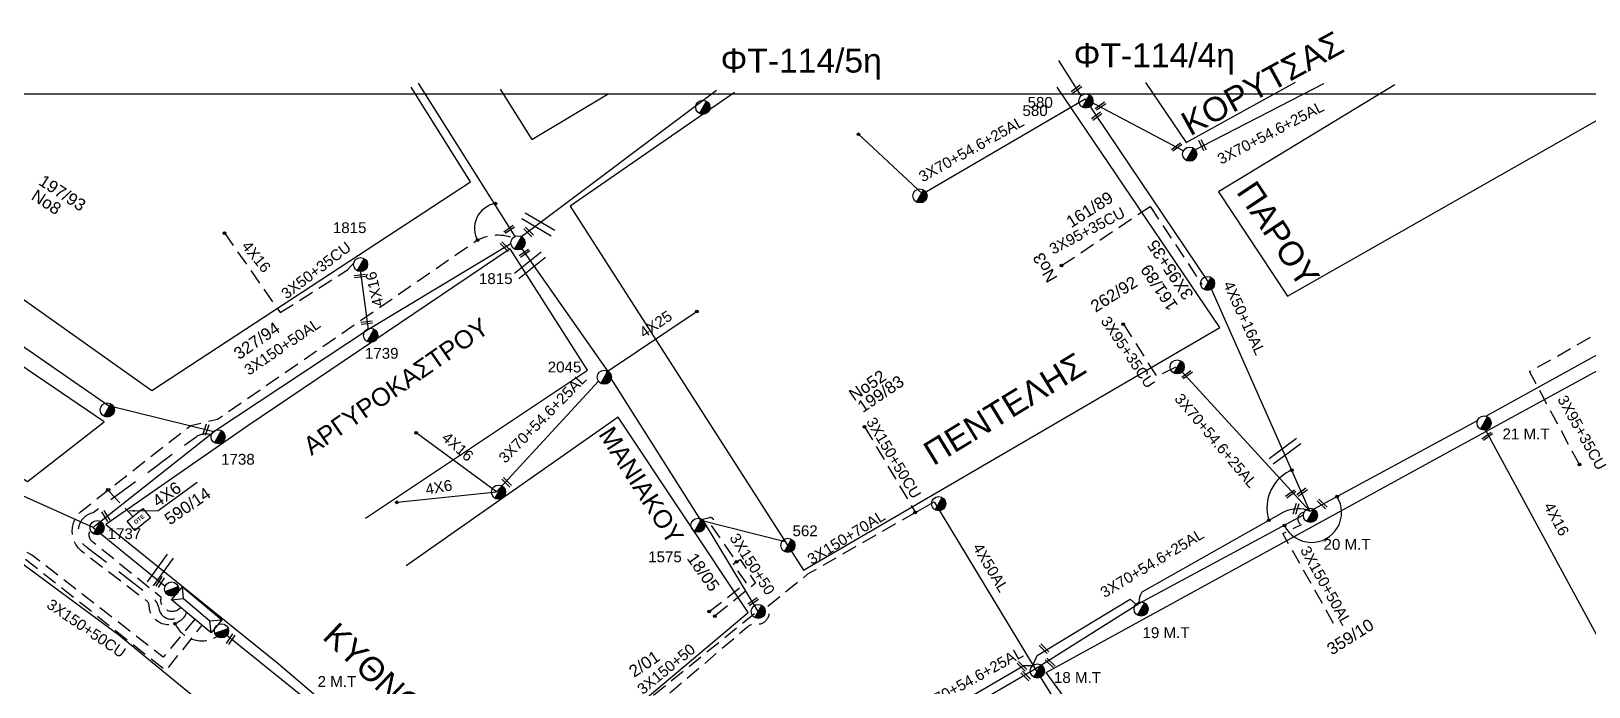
# Model space of a CAD drawing. Header units: millimetres. Extents: x 938 to 3112, y 793 to 1825.
# Drawn here: x 2578.7 to 2837.9, y 1709.2 to 1818.4 of the extents above; entities that cross this region are included whole.
import ezdxf
from ezdxf.enums import TextEntityAlignment as Align

# ---------------------------------------------------------------- set-up
doc = ezdxf.new("R2010")
doc.units = ezdxf.units.MM
doc.linetypes.add('DASHED', pattern=[19.05, 12.7, -6.35])
doc.linetypes.add('DASHEDX2', pattern=[38.1, 25.4, -12.7])
for name, color, linetype in [('Pillar OTE', 7, 'Continuous'), ('Γέφυρες Εναερίου Δικτύου', 7, 'Continuous'), ('Γυμνά εναέρια ΧΤ (3Φ)   3x50+35CU', 7, 'Continuous'), ('Γυμνά εναέρια ΧΤ (3Φ)   4x50AL', 7, 'Continuous'), ('Γυμνά εναέρια ΧΤ και ΦΟΠ (3Φ)   4x50+16AL', 7, 'Continuous'), ('Εναέρια παροχή ΧΤ 4x16', 7, 'SYN_LINE'), ('Εναέρια παροχή ΧΤ 4x25', 7, 'SYN_LINE'), ('Επιγραφές - Σχήματα', 7, 'Continuous'), ('Καλώδια ΧΤ   3x150+50AL', 7, 'DASHED'), ('Καλώδια ΧΤ   3x150+50CU', 7, 'DASHED'), ('Καλώδια ΧΤ   3x150+70AL', 7, 'DASHED'), ('Καλώδια ΧΤ   3x95+35CU', 7, 'DASHED'), ('Μηχανική τομή', 7, 'Continuous'), ('Στύλος ΦΜ', 7, 'Continuous'), ('Στύλος ΦΜ @ 1', 7, 'Continuous'), ('Συνδέσεις', 7, 'Continuous'), ('Συνεστραμμένα ΧΤ   3x70+54.6+25AL', 7, 'SYN_LINE'), ('Τομή', 7, 'Continuous'), ('Υποσταθμός εναέριος 2 στύλων', 7, 'Continuous'), ('Υποσταθμός πόλεως', 7, 'Continuous'), ('Υπόβαθρο ΔΕΗ', 7, 'Continuous'), ('Υπόγεια καλώδια Παροχών ΧΤ   4x6', 7, 'DASHED')]:
    doc.layers.add(name, color=color, linetype=linetype)
doc.styles.get("Standard").update_dxf_attribs({"font": 'arial.ttf'})
doc.linetypes.add('SYN_LINE', pattern='A,0.5,-0.0001,["/\\/\\/\\/",Standard,S=0.1,R=0,X=0,Y=-0.05],-0.25', length=0.7501)
doc.dimstyles.new('ISO-25', dxfattribs={"dimtxt": 2.5, "dimasz": 2.5, "dimexe": 1.25, "dimexo": 0.625, "dimtad": 1, "dimtxsty": 'Standard', "dimcen": 2.5, "dimaunit": 2, "dimazin": 0, "dimtfac": 1, "dimtmove": 0, "dimatfit": 3, "dimfxl": 1, "dimarcsym": 0})

# ---------------------------------------------------------------- blocks, each defined once
blk = doc.blocks.new('ΥΠΟΣΤΑΘΜΟΣ ΕΝΑΕΡΙΟΣ ΕΠΙ 2 ΣΤΥΛΩΝ')
at = {"layer": 'Υποσταθμός εναέριος 2 στύλων', "linetype": 'Continuous'}
for points in [[(-11.97, -2.11, 0.574793), (-8.45, -0.07, 0.268822), (-9.64, 1.98)], [(9.68, -2.15, 0.574793), (13.19, -0.1, 0.268822), (12.01, 1.95)]]:
    blk.add_hatch(color=256, dxfattribs=at).paths.add_polyline_path(points)
for p, q in [((-11.97, -2.11), (-9.64, 1.98)), ((9.68, -2.15), (12.01, 1.95))]:
    blk.add_line(p, q, dxfattribs=at)
for centre in [(-10.81, -0.07), (10.84, -0.1)]:
    blk.add_circle(centre, 2.36, dxfattribs=at)
at = {"layer": 'Υποσταθμός πόλεως', "linetype": 'Continuous', "ltscale": 40}
blk.add_lwpolyline([(-8.57, 2.82), (8.57, 2.82), (8.57, -2.82), (-8.57, -2.82)], close=True, dxfattribs=at)
for points in [[(-5.75, 0), (-8.57, 2.82)], [(-8.57, -2.82), (-5.75, 0)], [(-5.75, 0), (5.75, 0)], [(5.75, 0), (8.57, 2.82)], [(8.57, -2.82), (5.75, 0)]]:
    blk.add_lwpolyline(points, dxfattribs=at)
at = {"layer": 'Υποσταθμός εναέριος 2 στύλων', "ltscale": 40, "flags": 1}
for tag, p in [('ΜΕΤΑΣΧΗΜΑΤΙΣΜΟΣ', (14.09, 2.51)), ('ΙΣΧΥΣ', (14.07, -0.28)), ('ΑΡΙΘΜΟΣ', (14.19, -3))]:
    blk.add_attdef(tag, p, '', height=1.8, dxfattribs=at)
blk = doc.blocks.new('ΥΠΑΡΧΩΝ ΤΣΙΜΕΝΤΕΝΙΟΣ ΣΤΥΛΟΣ')
at = {"layer": 'Στύλος ΦΜ'}
blk.add_hatch(color=256, dxfattribs=at).paths.add_polyline_path([(-1.29, -2.28, 0.574793), (2.62, 0, 0.268822), (1.3, 2.27)])
blk.add_line((-1.29, -2.28), (1.3, 2.27), dxfattribs=at)
blk.add_circle((0, 0), 2.62, dxfattribs=at)
at = {"layer": 'Στύλος ΦΜ', "flags": 4}
for tag, p in [('ΑΡΙΘΜΟΣ', (-4.68, 8.05)), ('ΤΥΠΟΣ', (-4.91, 3.03))]:
    blk.add_attdef(tag, p, '', height=4, dxfattribs=at)
blk = doc.blocks.new('ΤΟΜΗ')
at = {"layer": 'Τομή', "ltscale": 40}
for p, q in [((-5.68, 0), (5.68, 0)), ((5.68, -2.33), (-5.68, -2.33))]:
    blk.add_line(p, q, dxfattribs=at)
blk = doc.blocks.new('ΜΗΧΑΝΙΚΗ ΤΟΜΗ')
at = {"layer": 'Μηχανική τομή', "ltscale": 40}
for p, q in [((-1.89, 0.78), (1.89, 0.78)), ((1.89, 0), (-1.89, 0))]:
    blk.add_line(p, q, dxfattribs=at)
blk = doc.blocks.new('_ΣΥΝΔΕΣΗ')
at = {"layer": 'Συνδέσεις', "linetype": 'SYN_LINE', "ltscale": 40}
blk.add_hatch(color=256, dxfattribs=at).paths.add_polyline_path([(0.5, -0.01, 1), (-0.5, -0.01, 1)])
at = {"layer": 'Συνδέσεις'}
blk.add_circle((0, -0.01), 0.5, dxfattribs=at)
blk = doc.blocks.new('PILLAR ΟΤΕ')
at = {"layer": 'Pillar OTE', "ltscale": 40}
blk.add_lwpolyline([(-3.31, 2.02), (3.39, 2.02), (3.39, -1.99), (-3.31, -1.99)], close=True, dxfattribs=at)
at = {"layer": 'Pillar OTE', "insert": (-1.81, 0.71), "char_height": 1.3575, "width": 109.961, "attachment_point": 1}
blk.add_mtext('{\\fArial|b1|i0|c161|p34;OTE}', dxfattribs=at)
blk = doc.blocks.new('TSONTA XT1')
at = {"ltscale": 40}
h = blk.add_hatch(color=256, dxfattribs=at)
h.dxf.hatch_style = 1
h.paths.add_polyline_path([(595.96, 2487.66), (597.07, 2488.77), (595.96, 2489.87), (594.85, 2488.77)])
blk.add_lwpolyline([(594.85, 2488.77), (595.96, 2489.87), (597.07, 2488.77), (595.96, 2487.66)], close=True, dxfattribs=at)

msp = doc.modelspace()

# ---------------------------------------------------------------- linework, layer by layer
at = {"layer": 'Γέφυρες Εναερίου Δικτύου', "color": 2, "linetype": 'DASHED', "ltscale": 0.2}
msp.add_line((2631.38, 1778.65), (2632.51, 1779.94), dxfattribs=at)
at = {"layer": 'Γέφυρες Εναερίου Δικτύου', "color": 1, "flags": 128}
msp.add_lwpolyline([(2659.24, 1784.23), (2643.19, 1809.73)], dxfattribs=at)
at = {"layer": 'Γέφυρες Εναερίου Δικτύου', "color": 85, "flags": 128}
msp.add_lwpolyline([(2692.72, 1808.54), (2660.29, 1784.17)], dxfattribs=at)
at = {"layer": 'Γέφυρες Εναερίου Δικτύου', "color": 2, "flags": 128}
msp.add_lwpolyline([(2658.54, 1783.01), (2634.86, 1768.71), (2609.44, 1751.94), (2589.06, 1735.79), (2601.03, 1726.02)], dxfattribs=at)
at = {"layer": 'Γέφυρες Εναερίου Δικτύου', "color": 173, "linetype": 'DASHEDX2', "ltscale": 0.2, "flags": 128}
msp.add_lwpolyline([(2608.73, 1751.15, 0.272991), (2606.17, 1750.83), (2589.05, 1738.21, 0.686943), (2588.06, 1732.46), (2598.78, 1724.22, -0.199486), (2600.02, 1722.06, 0.749719), (2604.1, 1722.07, 1.118299)], format="xyb", dxfattribs=at)
at = {"layer": 'Γέφυρες Εναερίου Δικτύου', "color": 5, "linetype": 'DASHED', "ltscale": 0.2, "flags": 128}
msp.add_lwpolyline([(2689.93, 1737.05), (2691.62, 1737.46, -0.545822), (2692.19, 1736.93), (2691.62, 1736.46), (2696.07, 1730.08)], format="xyb", dxfattribs=at)
at = {"layer": 'Γέφυρες Εναερίου Δικτύου', "color": 5, "linetype": 'SYN_LINE', "ltscale": 15, "flags": 128}
msp.add_lwpolyline([(2689.93, 1737.05), (2704.16, 1733.44)], dxfattribs=at)
at = {"layer": 'Γέφυρες Εναερίου Δικτύου', "color": 2, "linetype": 'DASHED', "ltscale": 0.2, "flags": 128}
msp.add_lwpolyline([(2603.62, 1722.47, -0.805917), (2600.38, 1724.12), (2588.92, 1733.41, -0.511336), (2589.06, 1735.79, -2.138527)], format="xyb", dxfattribs=at)
at = {"layer": 'Γυμνά εναέρια ΧΤ (3Φ)   3x50+35CU', "color": 2, "linetype": 'DASHED', "ltscale": 0.2}
msp.add_line((2620.17, 1771.54), (2631.38, 1778.65), dxfattribs=at)
at = {"layer": 'Γυμνά εναέρια ΧΤ (3Φ)   4x50AL', "color": 133, "flags": 128}
msp.add_lwpolyline([(2725.83, 1738.29), (2728.95, 1740.04), (2745.75, 1712.23)], dxfattribs=at)
at = {"layer": 'Γυμνά εναέρια ΧΤ και ΦΟΠ (3Φ)   4x50+16AL', "color": 173, "flags": 128}
for points in [[(2753.39, 1807.63), (2749.69, 1813.51)], [(2609.11, 1751.68), (2591.6, 1756.01), (2546.89, 1786.99), (2517.82, 1808.94)], [(2791.46, 1738.49), (2774.54, 1776.72), (2754.1, 1807.11)]]:
    msp.add_lwpolyline(points, dxfattribs=at)
at = {"layer": 'Γυμνά εναέρια ΧΤ και ΦΟΠ (3Φ)   4x50+16AL', "color": 2, "flags": 128}
msp.add_lwpolyline([(2589.06, 1735.79), (2576.94, 1741.24), (2539.96, 1752.41)], dxfattribs=at)
at = {"layer": 'Γυμνά εναέρια ΧΤ και ΦΟΠ (3Φ)   4x50+16AL', "color": 1, "linetype": 'Continuous', "ltscale": 0.2, "flags": 128}
msp.add_lwpolyline([(2611.31, 1717.84), (2625.84, 1706.09)], dxfattribs=at)
at = {"layer": 'Γυμνά εναέρια ΧΤ και ΦΟΠ (3Φ)   4x50+16AL', "color": 133, "flags": 128}
msp.add_lwpolyline([(2745.75, 1712.23), (2757.17, 1693.9), (2772.03, 1672.45), (2772.38, 1671.06), (2800.18, 1632.47), (2816.27, 1618.17)], dxfattribs=at)
at = {"layer": 'Εναέρια παροχή ΧΤ 4x16', "color": 2, "linetype": 'DASHED', "ltscale": 0.2}
msp.add_line((2610.9, 1784.8), (2620.17, 1771.54), dxfattribs=at)
at = {"layer": 'Εναέρια παροχή ΧΤ 4x16', "color": 2, "ltscale": 20, "flags": 128}
msp.add_lwpolyline([(2634.86, 1768.71), (2633.44, 1779.04)], dxfattribs=at)
at = {"layer": 'Εναέρια παροχή ΧΤ 4x16', "color": 62, "ltscale": 20, "flags": 128}
msp.add_lwpolyline([(2820.25, 1752.83), (2839.51, 1717.21)], dxfattribs=at)
at = {"layer": 'Εναέρια παροχή ΧΤ 4x16', "color": 5, "linetype": 'SYN_LINE', "ltscale": 20, "flags": 128}
msp.add_lwpolyline([(2656.16, 1741.74), (2642.79, 1751.53)], dxfattribs=at)
at = {"layer": 'Εναέρια παροχή ΧΤ 4x25', "color": 5, "linetype": 'SYN_LINE', "ltscale": 20, "flags": 128}
msp.add_lwpolyline([(2689.51, 1771.73), (2674.41, 1761.55)], dxfattribs=at)
at = {"layer": 'Επιγραφές - Σχήματα', "color": 5, "linetype": 'Continuous', "ltscale": 0.2}
for p, q in [((2674.73, 1761.77), (2660.39, 1782.19)), ((2690.14, 1736.99), (2674.57, 1761.66)), ((2699.69, 1721.8), (2690.6, 1736.88))]:
    msp.add_line(p, q, dxfattribs=at)
at = {"layer": 'Επιγραφές - Σχήματα'}
msp.add_lwpolyline([(974.02, 1807.96), (2963.81, 1807.96), (2963.81, 804.4), (974.02, 804.4)], close=True, dxfattribs=at)
at = {"layer": 'Επιγραφές - Σχήματα', "linetype": 'Continuous', "ltscale": 0.2}
for centre, radius, start, end in [((2656.63, 1785.6), 4.14, 99.1441, 210.9469), ((2791.09, 1739.08), 6.78, 110.9735, 198.0266), ((2791.73, 1738.29), 5, 206.0595, 32.0808)]:
    msp.add_arc(centre, radius, start, end, dxfattribs=at)
at = {"layer": 'Καλώδια ΧΤ   3x150+50AL', "color": 1, "linetype": 'DASHED', "ltscale": 0.2, "flags": 128}
msp.add_lwpolyline([(2604.59, 1721.66, -0.81746), (2598.37, 1722.68, 0.299632), (2597.55, 1723.82), (2587.31, 1731.67, -0.47798), (2587.14, 1738.55), (2605.27, 1752.77), (2609.72, 1753.81), (2652.61, 1783.39, -0.241263), (2658.88, 1783.99, -0.241263)], format="xyb", dxfattribs=at)
at = {"layer": 'Καλώδια ΧΤ   3x150+50AL', "color": 133, "linetype": 'DASHED', "ltscale": 0.2, "flags": 128}
msp.add_lwpolyline([(2725.83, 1738.29), (2707.9, 1727.99), (2701.25, 1722.58, -0.606436), (2699.25, 1719.64, 0.246813), (2697.72, 1719.06), (2681.58, 1705.29, 0.685103), (2677.4, 1702.14), (2657.37, 1684.46, -0.011004), (2658.07, 1682.2), (2679.94, 1663.76, -0.763847), (2685.23, 1657.71, -0.326057)], format="xyb", dxfattribs=at)
at = {"layer": 'Καλώδια ΧΤ   3x150+50AL', "color": 62, "linetype": 'DASHED', "ltscale": 0.2, "flags": 128}
msp.add_lwpolyline([(2795.4, 1719.8), (2786.98, 1734.76), (2790.04, 1736.26)], dxfattribs=at)
at = {"layer": 'Καλώδια ΧΤ   3x150+50AL', "color": 5, "linetype": 'DASHED', "ltscale": 0.2, "flags": 128}
for points in [[(2691.55, 1721.8), (2697.67, 1726.6), (2695.54, 1729.69), (2696.07, 1730.08)], [(2696.07, 1730.08), (2696.7, 1730.45), (2699.24, 1726.5), (2692.48, 1721.05)]]:
    msp.add_lwpolyline(points, dxfattribs=at)
at = {"layer": 'Καλώδια ΧΤ   3x150+50AL', "color": 62, "linetype": 'DASHED', "ltscale": 0.2}
msp.add_arc((2790.5, 1737.2), 1.05, 91.9813, 243.9337, dxfattribs=at)
at = {"layer": 'Καλώδια ΧΤ   3x150+50AL', "color": 1, "linetype": 'DASHED', "ltscale": 0.2}
msp.add_arc((2607.11, 1721.77), 4.85, 204.2202, 301.8805, dxfattribs=at)
at = {"layer": 'Καλώδια ΧΤ   3x150+50CU', "color": 133, "linetype": 'DASHED', "ltscale": 0.2, "flags": 128}
msp.add_lwpolyline([(2717.39, 1752.56), (2725.83, 1738.29)], dxfattribs=at)
at = {"layer": 'Καλώδια ΧΤ   3x150+50CU', "color": 6, "linetype": 'DASHED', "ltscale": 0.2, "flags": 128}
msp.add_lwpolyline([(2605.97, 1720.51), (2600.72, 1714.18), (2578.81, 1731.25), (2547.37, 1747.23), (2541.75, 1750.12)], dxfattribs=at)
at = {"layer": 'Καλώδια ΧΤ   3x150+50CU', "color": 85, "linetype": 'DASHED', "ltscale": 0.2, "flags": 128}
msp.add_lwpolyline([(2519.08, 1719.18), (2526.38, 1714.61), (2547.78, 1745.7), (2577.69, 1730.61), (2601.17, 1711.95), (2607.17, 1719.51)], dxfattribs=at)
at = {"layer": 'Καλώδια ΧΤ   3x150+70AL', "color": 5, "ltscale": 0.2}
msp.add_lwpolyline([(2699.04, 1721.39), (2681.04, 1706.82), (2680.56, 1707, 0.658999), (2676.56, 1702.9), (2655.54, 1685.3), (2656.47, 1682.53), (2656.01, 1681.63)], format="xyb", dxfattribs=at)
at = {"layer": 'Καλώδια ΧΤ   3x95+35CU', "color": 173, "linetype": 'DASHED', "ltscale": 0.2, "flags": 128}
for points in [[(2750.16, 1779.39), (2764.86, 1789.21)], [(2764.86, 1789.21), (2773.5, 1776.23)], [(2836.3, 1746.25), (2828, 1761.72), (2868.05, 1784.28), (2871.16, 1783.76)], [(2760.43, 1769.63), (2765.98, 1760.91), (2769.36, 1762.6)]]:
    msp.add_lwpolyline(points, dxfattribs=at)
at = {"layer": 'Συνεστραμμένα ΧΤ   3x70+54.6+25AL', "color": 173, "linetype": 'SYN_LINE', "ltscale": 20}
for p, q in [((2745.39, 1712.83), (2746.09, 1714.49)), ((2743.88, 1712.78), (2745.39, 1712.83))]:
    msp.add_line(p, q, dxfattribs=at)
at = {"layer": 'Συνεστραμμένα ΧΤ   3x70+54.6+25AL', "color": 173, "linetype": 'SYN_LINE', "ltscale": 20, "flags": 128}
for points in [[(2771.7, 1798.32), (2793.79, 1809.67)], [(2716.37, 1801.24), (2727.01, 1791.3), (2754.1, 1807.11)], [(2754.1, 1807.11), (2770.44, 1798.5)], [(2746.09, 1714.49), (2761.57, 1723.86), (2762.52, 1723.01)]]:
    msp.add_lwpolyline(points, dxfattribs=at)
at = {"layer": 'Συνεστραμμένα ΧΤ   3x70+54.6+25AL', "color": 62, "linetype": 'SYN_LINE', "ltscale": 20, "flags": 128}
for points in [[(2820.71, 1754.32), (2844.13, 1767.21)], [(2791.46, 1738.49), (2819.33, 1753.56)], [(2717.99, 1696.06), (2745.75, 1712.23), (2762.98, 1723.1), (2790.38, 1737.91)]]:
    msp.add_lwpolyline(points, dxfattribs=at)
at = {"layer": 'Συνεστραμμένα ΧΤ   3x70+54.6+25AL', "color": 173, "linetype": 'SYN_LINE', "ltscale": 20, "flags": 128}
for points in [[(2763.04, 1723.34, -0.139788), (2763.58, 1725.04), (2787.11, 1738.36, -0.244474), (2791.46, 1738.49), (2769.36, 1762.6)], [(2716.73, 1695.33, -0.234185), (2718.71, 1698.09), (2743.88, 1712.78)]]:
    msp.add_lwpolyline(points, format="xyb", dxfattribs=at)
at = {"layer": 'Συνεστραμμένα ΧΤ   3x70+54.6+25AL', "color": 5, "linetype": 'SYN_LINE', "ltscale": 20, "flags": 128}
msp.add_lwpolyline([(2656.16, 1741.74), (2673.1, 1760.13)], dxfattribs=at)
at = {"layer": 'Υπόβαθρο ΔΕΗ', "flags": 128}
for points in [[(2805.61, 1809.44), (2776.26, 1791.66), (2787.76, 1774.28), (2853.51, 1811.7)], [(2805.61, 1809.44), (2776.26, 1791.66), (2787.76, 1774.28), (2853.51, 1811.7)], [(2530.34, 1807.2), (2598.79, 1758.6), (2651.84, 1793.33), (2641.96, 1809.08)], [(2530.34, 1807.2), (2598.79, 1758.6), (2651.84, 1793.33), (2641.96, 1809.08)], [(2695.71, 1808.21), (2668.4, 1789.27), (2707.22, 1728.67), (2776.46, 1769.06), (2749.43, 1809.1)], [(2695.71, 1808.21), (2668.4, 1789.27), (2707.22, 1728.67), (2776.46, 1769.06), (2749.43, 1809.1)], [(2764.1, 1809.83), (2770.89, 1799.86), (2789.05, 1809.88)], [(2764.1, 1809.83), (2770.89, 1799.86), (2789.05, 1809.88)], [(2479.82, 1806.93), (2478.65, 1805.77), (2578.14, 1743.44), (2590.85, 1753.38), (2556.7, 1776.57), (2514.65, 1807.7)], [(2479.82, 1806.93), (2478.65, 1805.77), (2578.14, 1743.44), (2590.85, 1753.38), (2556.7, 1776.57), (2514.65, 1807.7)], [(2656.78, 1808.72), (2662.01, 1800.37), (2674.72, 1807.99)], [(2656.78, 1808.72), (2662.01, 1800.37), (2674.72, 1807.99)], [(2827.78, 1648.73), (2801.79, 1633.34), (2775.86, 1671.77), (2767.64, 1684.06), (2747.56, 1711.63), (2813.64, 1747.86), (2891.46, 1790.41), (2896.59, 1789.86), (2921.39, 1761.24), (2956.2, 1723.57), (2878.65, 1678.85), (2837.03, 1654.21)], [(2827.78, 1648.73), (2801.79, 1633.34), (2775.86, 1671.77), (2767.64, 1684.06), (2747.56, 1711.63), (2813.64, 1747.86), (2891.46, 1790.41), (2896.59, 1789.86), (2921.39, 1761.24), (2956.2, 1723.57), (2878.65, 1678.85), (2837.03, 1654.21)], [(2634.35, 1737.35), (2671.29, 1761.99), (2658.41, 1782.17), (2614.79, 1752.72), (2591.16, 1736.28), (2619.76, 1713.2), (2653.67, 1684.29), (2698.02, 1721.64)], [(2634.35, 1737.35), (2671.29, 1761.99), (2658.41, 1782.17), (2614.79, 1752.72), (2591.16, 1736.28), (2619.76, 1713.2), (2653.67, 1684.29), (2698.02, 1721.64)], [(2698.02, 1721.64), (2676.4, 1754.14), (2641.13, 1729.39)], [(2698.02, 1721.64), (2676.4, 1754.14), (2641.13, 1729.39)], [(2599.84, 1738.59), (2606.37, 1743.34)]]:
    msp.add_lwpolyline(points, dxfattribs=at)
msp.add_lwpolyline([(2548.06, 1744.69), (2577.42, 1729.68), (2593.3, 1717.93), (2658.82, 1664.1), (2658.4, 1651.2), (2633.24, 1615.14), (2584.92, 1656.06), (2565.75, 1671.39), (2521.89, 1705.7)], close=True, dxfattribs=at)
msp.add_lwpolyline([(2548.06, 1744.69), (2577.42, 1729.68), (2593.3, 1717.93), (2658.82, 1664.1), (2658.4, 1651.2), (2633.24, 1615.14), (2584.92, 1656.06), (2565.75, 1671.39), (2521.89, 1705.7)], close=True, dxfattribs=at)
at = {"layer": 'Υπόγεια καλώδια Παροχών ΧΤ   4x6', "color": 1, "linetype": 'DASHED', "ltscale": 0.2}
msp.add_lwpolyline([(2591.75, 1741.74), (2595.67, 1737.59)], dxfattribs=at)
at = {"layer": 'Υπόγεια καλώδια Παροχών ΧΤ   4x6', "color": 5, "linetype": 'SYN_LINE', "ltscale": 20, "flags": 128}
msp.add_lwpolyline([(2639.6, 1739.98), (2656.16, 1741.74)], dxfattribs=at)

# ---------------------------------------------------------------- block references
at = {"layer": 'Pillar OTE', "xscale": 0.5, "yscale": 0.5, "zscale": 0.5, "rotation": 38.89473604283516}
msp.add_blockref('PILLAR ΟΤΕ', (2596.64, 1737.09), dxfattribs=at)
at = {"layer": 'Μηχανική τομή'}
for p, xscale, yscale, zscale, rotation in [((2752.5, 1808.91), 0.4999999999999716, 0.4999999999999716, 0.4999999999999716, 215.8238171396846), ((2756.52, 1806.09), 0.4999999999999716, 0.4999999999999716, 0.4999999999999716, 215.8238171396846), ((2755.87, 1804.39), 0.4999999999999716, 0.4999999999999716, 0.4999999999999716, 215.8238171396846), ((2769.18, 1799.27), 0.4999999999999716, 0.4999999999999716, 0.4999999999999716, 215.8238171396846), ((2773.76, 1799.5), 0.500000000000174, 0.500000000000174, 0.500000000000174, 116.3572613404181), ((2658.15, 1785.55), 0.4999999999998662, 0.4999999999998662, 0.4999999999998662, 214.4682675948108), ((2661.64, 1785.09), 0.4999999999999655, 0.4999999999999655, 0.4999999999999655, 135.1631216689965), ((2657.71, 1782.68), 0.4999999999999655, 0.4999999999999655, 0.4999999999999655, 135.1631216689965), ((2660.71, 1781.6), 0.4999999999998662, 0.4999999999998662, 0.4999999999998662, 214.4682675948108), ((2633.43, 1777.84), 0.4999999999998139, 0.4999999999998139, 0.4999999999998139, 187.9146169190041), ((2634.5, 1770.06), 0.4999999999998139, 0.4999999999998139, 0.4999999999998139, 187.9146169190041), ((2770.91, 1761.37), 0.4999999999999716, 0.4999999999999716, 0.4999999999999716, 215.8238171396846), ((2607.6, 1752.11), 0.4999999999998335, 0.4999999999998335, 0.4999999999998335, 251.3385943158996), ((2820.85, 1751.11), 0.4999999999999716, 0.4999999999999716, 0.4999999999999716, 215.8238171396846), ((2657.98, 1743.43), 0.4999999999999655, 0.4999999999999655, 0.4999999999999655, 135.1631216689965), ((2788.14, 1741.52), 0.4999999999999716, 0.4999999999999716, 0.4999999999999716, 215.8238171396846), ((2790.04, 1741.83), 0.4999999999999716, 0.4999999999999716, 0.4999999999999716, 215.8238171396846), ((2788.95, 1738.95), 0.499999999999948, 0.499999999999948, 0.499999999999948, 252.6810263521429), ((2793.64, 1739.85), 0.4999999999999655, 0.4999999999999655, 0.4999999999999655, 135.1631216689965), ((2591, 1737.58), 0.4999999999999058, 0.4999999999999058, 0.4999999999999058, 302.3177044245292), ((2600.03, 1726.82), 0.499999999999966, 0.499999999999966, 0.499999999999966, 237.0727717367332), ((2698.72, 1723.59), 0.4999999999998662, 0.4999999999998662, 0.4999999999998662, 214.4682675948108), ((2611.76, 1717.28), 0.499999999999966, 0.499999999999966, 0.499999999999966, 237.0727717367332), ((2747.35, 1715.76), 0.4999999999999655, 0.4999999999999655, 0.4999999999999655, 135.1631216689965), ((2743.68, 1712.78), 0.4999999999999655, 0.4999999999999655, 0.4999999999999655, 135.1631216689965), ((2748.39, 1713.38), 0.4999999999999655, 0.4999999999999655, 0.4999999999999655, 135.1631216689965), ((2744.33, 1711.17), 0.4999999999999655, 0.4999999999999655, 0.4999999999999655, 135.1631216689965)]:
    msp.add_blockref('ΜΗΧΑΝΙΚΗ ΤΟΜΗ', p, dxfattribs=dict(at, xscale=xscale, yscale=yscale, zscale=zscale, rotation=rotation))
at = {"layer": 'Στύλος ΦΜ @ 1', "ltscale": 40, "xscale": 0.4499999999998181, "yscale": 0.4499999999998181, "zscale": 0.4499999999998181}
for p in [(2690.47, 1805.72), (2690.47, 1805.72), (2771.47, 1797.92), (2771.47, 1797.92), (2726.59, 1790.98), (2726.59, 1790.98), (2774.43, 1776.4), (2774.43, 1776.4), (2769.38, 1762.51), (2769.38, 1762.51), (2674.07, 1760.79), (2591.39, 1755.34), (2591.39, 1755.34), (2656.49, 1741.66), (2656.49, 1741.66), (2729.7, 1739.74), (2729.7, 1739.74), (2699.68, 1721.8), (2699.68, 1721.8)]:
    msp.add_blockref('ΥΠΑΡΧΩΝ ΤΣΙΜΕΝΤΕΝΙΟΣ ΣΤΥΛΟΣ', p, dxfattribs=at)
at = {"layer": 'Στύλος ΦΜ @ 1', "ltscale": 40}
ref = msp.add_blockref('ΥΠΑΡΧΩΝ ΤΣΙΜΕΝΤΕΝΙΟΣ ΣΤΥΛΟΣ', (2754.19, 1806.77), dxfattribs=dict(at, xscale=0.4499999999998181, yscale=0.4499999999998181, zscale=0.4499999999998181))
ref.add_attrib('ΤΥΠΟΣ', '580', (2743.64, 1804.27), dxfattribs={"layer": 'Στύλος ΦΜ', "height": 1.8, "flags": 4})
ref = msp.add_blockref('ΥΠΑΡΧΩΝ ΤΣΙΜΕΝΤΕΝΙΟΣ ΣΤΥΛΟΣ', (2754.19, 1806.77), dxfattribs=dict(at, xscale=0.4499999999998181, yscale=0.4499999999998181, zscale=0.4499999999998181))
ref.add_attrib('ΤΥΠΟΣ', '580', (2744.5, 1805.64), dxfattribs={"layer": 'Στύλος ΦΜ', "height": 1.8, "flags": 4})
ref = msp.add_blockref('ΥΠΑΡΧΩΝ ΤΣΙΜΕΝΤΕΝΙΟΣ ΣΤΥΛΟΣ', (2633.53, 1779.55), dxfattribs=dict(at, xscale=0.4499999999998181, yscale=0.4499999999998181, zscale=0.4499999999998181))
ref.add_attrib('ΤΥΠΟΣ', '1815', (2628.92, 1784.78), dxfattribs={"layer": 'Στύλος ΦΜ', "height": 1.8, "flags": 4})
ref = msp.add_blockref('ΥΠΑΡΧΩΝ ΤΣΙΜΕΝΤΕΝΙΟΣ ΣΤΥΛΟΣ', (2633.53, 1779.55), dxfattribs=dict(at, xscale=0.4499999999998181, yscale=0.4499999999998181, zscale=0.4499999999998181))
ref.add_attrib('ΤΥΠΟΣ', '1815', (2628.92, 1784.78), dxfattribs={"layer": 'Στύλος ΦΜ', "height": 1.8, "flags": 4})
ref = msp.add_blockref('ΥΠΑΡΧΩΝ ΤΣΙΜΕΝΤΕΝΙΟΣ ΣΤΥΛΟΣ', (2659.71, 1783.16), dxfattribs=dict(at, xscale=0.4499999999998181, yscale=0.4499999999998181, zscale=0.4499999999998181))
ref.add_attrib('ΤΥΠΟΣ', '1815', (2653.23, 1776.3), dxfattribs={"layer": 'Στύλος ΦΜ', "height": 1.8, "flags": 4})
ref = msp.add_blockref('ΥΠΑΡΧΩΝ ΤΣΙΜΕΝΤΕΝΙΟΣ ΣΤΥΛΟΣ', (2659.71, 1783.16), dxfattribs=dict(at, xscale=0.4499999999998181, yscale=0.4499999999998181, zscale=0.4499999999998181))
ref.add_attrib('ΤΥΠΟΣ', '1815', (2653.23, 1776.3), dxfattribs={"layer": 'Στύλος ΦΜ', "height": 1.8, "flags": 4})
ref = msp.add_blockref('ΥΠΑΡΧΩΝ ΤΣΙΜΕΝΤΕΝΙΟΣ ΣΤΥΛΟΣ', (2635.21, 1767.76), dxfattribs=dict(at, xscale=0.4499999999998181, yscale=0.4499999999998181, zscale=0.4499999999998181))
ref.add_attrib('ΤΥΠΟΣ', '1739', (2634.25, 1763.87), dxfattribs={"layer": 'Στύλος ΦΜ', "height": 1.8, "flags": 4})
ref = msp.add_blockref('ΥΠΑΡΧΩΝ ΤΣΙΜΕΝΤΕΝΙΟΣ ΣΤΥΛΟΣ', (2674.07, 1760.79), dxfattribs=dict(at, xscale=0.4499999999998181, yscale=0.4499999999998181, zscale=0.4499999999998181))
ref.add_attrib('ΑΡΙΘΜΟΣ', '2045', (2664.67, 1761.59), dxfattribs={"layer": 'Στύλος ΦΜ', "height": 1.8, "flags": 4})
ref = msp.add_blockref('ΥΠΑΡΧΩΝ ΤΣΙΜΕΝΤΕΝΙΟΣ ΣΤΥΛΟΣ', (2820.44, 1753.17), dxfattribs=dict(at, xscale=0.4499999999998181, yscale=0.4499999999998181, zscale=0.4499999999998181))
ref.add_attrib('ΤΥΠΟΣ', '21 M.T', (2823.5, 1750.45), dxfattribs={"layer": 'Στύλος ΦΜ', "height": 1.8, "flags": 4})
ref = msp.add_blockref('ΥΠΑΡΧΩΝ ΤΣΙΜΕΝΤΕΝΙΟΣ ΣΤΥΛΟΣ', (2820.44, 1753.17), dxfattribs=dict(at, xscale=0.4499999999998181, yscale=0.4499999999998181, zscale=0.4499999999998181))
ref.add_attrib('ΤΥΠΟΣ', '21 M.T', (2823.5, 1750.45), dxfattribs={"layer": 'Στύλος ΦΜ', "height": 1.8, "flags": 4})
ref = msp.add_blockref('ΥΠΑΡΧΩΝ ΤΣΙΜΕΝΤΕΝΙΟΣ ΣΤΥΛΟΣ', (2609.83, 1750.88), dxfattribs=dict(at, xscale=0.4499999999998181, yscale=0.4499999999998181, zscale=0.4499999999998181))
ref.add_attrib('ΤΥΠΟΣ', '1738', (2610.33, 1746.23), dxfattribs={"layer": 'Στύλος ΦΜ', "height": 1.8, "flags": 4})
ref = msp.add_blockref('ΥΠΑΡΧΩΝ ΤΣΙΜΕΝΤΕΝΙΟΣ ΣΤΥΛΟΣ', (2791.55, 1737.8), dxfattribs=dict(at, xscale=0.4499999999998181, yscale=0.4499999999998181, zscale=0.4499999999998181))
ref.add_attrib('ΤΥΠΟΣ', '20 M.T', (2793.72, 1732.07), dxfattribs={"layer": 'Στύλος ΦΜ', "height": 1.8, "flags": 4})
ref = msp.add_blockref('ΥΠΑΡΧΩΝ ΤΣΙΜΕΝΤΕΝΙΟΣ ΣΤΥΛΟΣ', (2791.55, 1737.8), dxfattribs=dict(at, xscale=0.4499999999998181, yscale=0.4499999999998181, zscale=0.4499999999998181))
ref.add_attrib('ΤΥΠΟΣ', '20 M.T', (2793.72, 1732.07), dxfattribs={"layer": 'Στύλος ΦΜ', "height": 1.8, "flags": 4})
ref = msp.add_blockref('ΥΠΑΡΧΩΝ ΤΣΙΜΕΝΤΕΝΙΟΣ ΣΤΥΛΟΣ', (2589.7, 1735.76), dxfattribs=dict(at, xscale=0.4499999999998181, yscale=0.4499999999998181, zscale=0.4499999999998181))
ref.add_attrib('ΤΥΠΟΣ', '1737', (2591.45, 1733.84), dxfattribs={"layer": 'Στύλος ΦΜ', "height": 1.8, "flags": 4})
ref = msp.add_blockref('ΥΠΑΡΧΩΝ ΤΣΙΜΕΝΤΕΝΙΟΣ ΣΤΥΛΟΣ', (2689.67, 1736.16), dxfattribs=dict(at, xscale=0.4499999999998181, yscale=0.4499999999998181, zscale=0.4499999999998181))
ref.add_attrib('ΤΥΠΟΣ', '1575', (2681.38, 1729.99), dxfattribs={"layer": 'Στύλος ΦΜ', "height": 1.8, "flags": 4})
ref = msp.add_blockref('ΥΠΑΡΧΩΝ ΤΣΙΜΕΝΤΕΝΙΟΣ ΣΤΥΛΟΣ', (2689.67, 1736.16), dxfattribs=dict(at, xscale=0.4499999999998181, yscale=0.4499999999998181, zscale=0.4499999999998181))
ref.add_attrib('ΤΥΠΟΣ', '1575', (2681.38, 1729.99), dxfattribs={"layer": 'Στύλος ΦΜ', "height": 1.8, "flags": 4})
ref = msp.add_blockref('ΥΠΑΡΧΩΝ ΤΣΙΜΕΝΤΕΝΙΟΣ ΣΤΥΛΟΣ', (2704.62, 1732.8), dxfattribs=dict(at, xscale=0.4499999999998181, yscale=0.4499999999998181, zscale=0.4499999999998181))
ref.add_attrib('ΤΥΠΟΣ', '562', (2705.39, 1734.33), dxfattribs={"layer": 'Στύλος ΦΜ', "height": 1.8, "flags": 4})
ref = msp.add_blockref('ΥΠΑΡΧΩΝ ΤΣΙΜΕΝΤΕΝΙΟΣ ΣΤΥΛΟΣ', (2704.62, 1732.8), dxfattribs=dict(at, xscale=0.4499999999998181, yscale=0.4499999999998181, zscale=0.4499999999998181))
ref.add_attrib('ΤΥΠΟΣ', '562', (2705.39, 1734.33), dxfattribs={"layer": 'Στύλος ΦΜ', "height": 1.8, "flags": 4})
ref = msp.add_blockref('ΥΠΑΡΧΩΝ ΤΣΙΜΕΝΤΕΝΙΟΣ ΣΤΥΛΟΣ', (2763.38, 1722.21), dxfattribs=dict(at, xscale=0.4499999999998181, yscale=0.4499999999998181, zscale=0.4499999999998181))
ref.add_attrib('ΤΥΠΟΣ', '19 M.T', (2763.61, 1717.37), dxfattribs={"layer": 'Στύλος ΦΜ', "height": 1.8, "flags": 4})
ref = msp.add_blockref('ΥΠΑΡΧΩΝ ΤΣΙΜΕΝΤΕΝΙΟΣ ΣΤΥΛΟΣ', (2763.38, 1722.21), dxfattribs=dict(at, xscale=0.4499999999998181, yscale=0.4499999999998181, zscale=0.4499999999998181))
ref.add_attrib('ΤΥΠΟΣ', '19 M.T', (2763.61, 1717.37), dxfattribs={"layer": 'Στύλος ΦΜ', "height": 1.8, "flags": 4})
ref = msp.add_blockref('ΥΠΑΡΧΩΝ ΤΣΙΜΕΝΤΕΝΙΟΣ ΣΤΥΛΟΣ', (2746.12, 1711.9), dxfattribs=dict(at, xscale=0.4499999999998181, yscale=0.4499999999998181, zscale=0.4499999999998181))
ref.add_attrib('ΤΥΠΟΣ', '18 M.T', (2748.88, 1709.91), dxfattribs={"layer": 'Στύλος ΦΜ', "height": 1.8, "flags": 4})
ref = msp.add_blockref('ΥΠΑΡΧΩΝ ΤΣΙΜΕΝΤΕΝΙΟΣ ΣΤΥΛΟΣ', (2746.12, 1711.9), dxfattribs=dict(at, xscale=0.4499999999998181, yscale=0.4499999999998181, zscale=0.4499999999998181))
ref.add_attrib('ΤΥΠΟΣ', '18 M.T', (2748.88, 1709.91), dxfattribs={"layer": 'Στύλος ΦΜ', "height": 1.8, "flags": 4})
ref = msp.add_blockref('ΥΠΑΡΧΩΝ ΤΣΙΜΕΝΤΕΝΙΟΣ ΣΤΥΛΟΣ', (2626.58, 1705.38), dxfattribs=dict(at, xscale=0.4499999999998181, yscale=0.4499999999998181, zscale=0.4499999999998181))
ref.add_attrib('ΤΥΠΟΣ', '2 M.T', (2626.38, 1709.24), dxfattribs={"layer": 'Στύλος ΦΜ', "height": 1.8, "flags": 4})
ref = msp.add_blockref('ΥΠΑΡΧΩΝ ΤΣΙΜΕΝΤΕΝΙΟΣ ΣΤΥΛΟΣ', (2626.58, 1705.38), dxfattribs=dict(at, xscale=0.4499999999998181, yscale=0.4499999999998181, zscale=0.4499999999998181))
ref.add_attrib('ΤΥΠΟΣ', '2 M.T', (2626.38, 1709.24), dxfattribs={"layer": 'Στύλος ΦΜ', "height": 1.8, "flags": 4})
at = {"layer": 'Συνδέσεις', "xscale": 0.4500000000000455, "yscale": 0.4500000000000455, "zscale": 0.4500000000000455}
for p in [(2716.35, 1801.23), (2655.97, 1789.69), (2610.88, 1784.79), (2652.99, 1783.62), (2750.14, 1779.38), (2689.49, 1771.72), (2760.41, 1769.62), (2642.77, 1751.52), (2717.37, 1752.55), (2788.44, 1745.33), (2836.3, 1746.26), (2639.58, 1739.97), (2795.98, 1740.94), (2725.81, 1738.29), (2784.64, 1736.98), (2787.24, 1736.1), (2696.05, 1730.07), (2691.53, 1721.79), (2692.46, 1721.04), (2602.66, 1719.77)]:
    msp.add_blockref('_ΣΥΝΔΕΣΗ', p, dxfattribs=at)
at = {"layer": 'Συνδέσεις', "xscale": 0.3075184835441075, "yscale": 0.3075184835441075, "zscale": 0.3075184835441075, "rotation": 37.67644604123294}
msp.add_blockref('TSONTA XT1', (2914.27, 1024.25), dxfattribs=at)
at = {"layer": 'Τομή'}
for p, xscale, yscale, zscale, rotation in [((2663.38, 1786.71), 0.49999999999995, 0.49999999999995, 0.49999999999995, 329.764789390652), ((2663.38, 1786.71), 0.49999999999995, 0.49999999999995, 0.49999999999995, 329.764789390652), ((2661.37, 1779.87), 0.4999999999999787, 0.4999999999999787, 0.4999999999999787, 38.63599000957451), ((2661.37, 1779.87), 0.4999999999999787, 0.4999999999999787, 0.4999999999999787, 38.63599000957451), ((2786.96, 1748.95), 0.5000000000000246, 0.5000000000000246, 0.5000000000000246, 36.06186589245859), ((2786.96, 1748.95), 0.5000000000000246, 0.5000000000000246, 0.5000000000000246, 36.06186589245859), ((2599.77, 1729.03), 0.4999999999999843, 0.4999999999999843, 0.4999999999999843, 54.11395703664147), ((2599.77, 1729.03), 0.4999999999999843, 0.4999999999999843, 0.4999999999999843, 54.11395703664147)]:
    msp.add_blockref('ΤΟΜΗ', p, dxfattribs=dict(at, xscale=xscale, yscale=yscale, zscale=zscale, rotation=rotation))
at = {"layer": 'Υποσταθμός εναέριος 2 στύλων', "lineweight": 30, "xscale": 0.5000000000000557, "yscale": 0.5000000000000557, "zscale": 0.5000000000000557, "rotation": 320.1478612288201}
msp.add_blockref('ΥΠΟΣΤΑΘΜΟΣ ΕΝΑΕΡΙΟΣ ΕΠΙ 2 ΣΤΥΛΩΝ', (2606.27, 1722.09), dxfattribs=at)

# ---------------------------------------------------------------- texts
at = {"layer": 'Γυμνά εναέρια ΧΤ (3Φ)   3x50+35CU'}
msp.add_text('3X50+35CU', height=1.8, rotation=37.4243, dxfattribs=at).set_placement((2626.13, 1778.6), align=Align.MIDDLE)
at = {"layer": 'Γυμνά εναέρια ΧΤ (3Φ)   4x50AL'}
msp.add_text('4X50AL', height=1.8, rotation=300.8619, dxfattribs=at).set_placement((2738.36, 1729.1), align=Align.MIDDLE)
at = {"layer": 'Γυμνά εναέρια ΧΤ και ΦΟΠ (3Φ)   4x50+16AL'}
msp.add_text('4X50+16AL', height=1.8, rotation=294.6204, dxfattribs=at).set_placement((2780.56, 1770.65), align=Align.MIDDLE)
at = {"layer": 'Εναέρια παροχή ΧΤ 4x16', "ltscale": 20}
for rotation, p in [(309.1707, (2616.2, 1780.86)), (103.1461, (2635.84, 1775.45)), (319.0179, (2649.7, 1749.24)), (298.1359, (2832.49, 1737.19))]:
    msp.add_text('4X16', height=1.8, rotation=rotation, dxfattribs=at).set_placement(p, align=Align.MIDDLE)
at = {"layer": 'Εναέρια παροχή ΧΤ 4x25', "ltscale": 20}
msp.add_text('4X25', height=1.8, rotation=33.8922, dxfattribs=at).set_placement((2682.62, 1769.63), align=Align.MIDDLE)
at = {"layer": 'Επιγραφές - Σχήματα', "linetype": 'DASHED', "ltscale": 0.2, "char_height": 4, "width": 17.2922, "attachment_point": 1}
for s, insert in [('ΦΤ-114/4η', (2752.16, 1816.38)), ('ΦΤ-114/5η', (2693.42, 1815.5))]:
    msp.add_mtext(s, dxfattribs=dict(at, insert=insert))
at = {"layer": 'Επιγραφές - Σχήματα', "linetype": 'DASHED', "ltscale": 0.2, "attachment_point": 1}
for s, insert, char_height, width, rotation in [('ΚΟΡΥΤΣΑΣ', (2769.6, 1804.36), 4, 17.2922, 28.7455), ('197/93', (2580.89, 1794.63), 2, 17.7581, 327.1372), ('ΠΑΡΟΥ', (2782.45, 1793.86), 4, 17.2922, 303.6123), ('Νο8', (2579.67, 1792.18), 2, 17.7581, 327.1372), ('161/89', (2750.67, 1787.26), 2, 17.7581, 32.4056), ('Νο3', (2747.82, 1776.31), 2, 17.7581, 120.1037), ('161/89', (2767.94, 1771.62), 2, 17.7581, 123.9545), ('262/92', (2754.72, 1773.19), 2, 17.7581, 32.4056), ('327/94', (2612.17, 1765.27), 2, 17.7581, 34.7016), ('ΑΡΓΥΡΟΚΑΣΤΡΟΥ', (2623.65, 1750.14), 3, 17.2922, 34.7763), ('ΠΕΝΤΕΛΗΣ', (2726.74, 1749.39), 4, 17.2922, 31.4114), ('Νο52', (2714.52, 1758.4), 2, 17.7581, 34.0508), ('199/83', (2715.95, 1756.46), 2, 17.7581, 34.0508), ('ΜΑΝΙΑΚΟΥ', (2675.54, 1752.92), 3, 17.2922, 302.6068), ('4Χ6', (2598.67, 1740.72), 2, 17.7581, 34.7016), ('590/14', (2600.66, 1737.74), 2, 17.7581, 34.7016), ('18/05', (2689.35, 1731.78), 2, 17.7581, 305.4318), ('ΚΥΘΝΟΥ', (2629.77, 1720.29), 4, 17.2922, 316.5081), ('359/10', (2794.03, 1716.14), 2, 17.7581, 32.4056), ('2/01', (2677.92, 1712.39), 2, 17.7581, 34.0508)]:
    msp.add_mtext(s, dxfattribs=dict(at, insert=insert, char_height=char_height, width=width, rotation=rotation))
at = {"layer": 'Καλώδια ΧΤ   3x150+50AL', "ltscale": 0.2}
for s, rotation, p in [('3X150+50AL', 34.0697, (2620.49, 1765.87)), ('3X150+50', 302.6441, (2698.71, 1729.69)), ('3X150+50AL', 299.1713, (2794.13, 1726.1)), ('3X150+50', 39.3469, (2684.36, 1712.22))]:
    msp.add_text(s, height=1.8, rotation=rotation, dxfattribs=at).set_placement(p, align=Align.MIDDLE)
at = {"layer": 'Καλώδια ΧΤ   3x150+50CU', "ltscale": 0.2}
for rotation, p in [(300.8399, (2722.24, 1747.37)), (325.6451, (2587.92, 1719))]:
    msp.add_text('3X150+50CU', height=1.8, rotation=rotation, dxfattribs=at).set_placement(p, align=Align.MIDDLE)
at = {"layer": 'Καλώδια ΧΤ   3x150+70AL', "ltscale": 0.2}
msp.add_text('3X150+70AL', height=1.8, rotation=31.7351, dxfattribs=at).set_placement((2714.32, 1734.13), align=Align.MIDDLE)
at = {"layer": 'Καλώδια ΧΤ   3x95+35CU', "ltscale": 0.2}
for rotation, p in [(27.7879, (2754.4, 1785.18)), (304.2628, (2761.2, 1764.96)), (299.2425, (2836.72, 1751.58))]:
    msp.add_text('3X95+35CU', height=1.8, rotation=rotation, dxfattribs=at).set_placement(p, align=Align.MIDDLE)
at = {"layer": 'Καλώδια ΧΤ   3x95+35CU', "linetype": 'DASHED', "ltscale": 0.2, "insert": (2770.55, 1773.43), "char_height": 2, "width": 17.7581, "attachment_point": 1, "rotation": 123.9545}
msp.add_mtext('3Χ95+35', dxfattribs=at)
at = {"layer": 'Συνεστραμμένα ΧΤ   3x70+54.6+25AL', "ltscale": 20}
for rotation, p in [(27.6884, (2784.92, 1801.5)), (29.3048, (2735.13, 1798.78)), (45.747, (2663.79, 1753.98)), (310.2189, (2775.82, 1750.26)), (31.2535, (2765.19, 1729.85)), (29.0315, (2734.96, 1710.4))]:
    msp.add_text('3X70+54.6+25AL', height=1.8, rotation=rotation, dxfattribs=at).set_placement(p, align=Align.MIDDLE)
at = {"layer": 'Υπόγεια καλώδια Παροχών ΧΤ   4x6', "ltscale": 0.2}
msp.add_text('4X6', height=1.8, rotation=9.9414, dxfattribs=at).set_placement((2646.54, 1742.49), align=Align.MIDDLE)

# ---------------------------------------------------------------- leaders
at = {"layer": 'Επιγραφές - Σχήματα', "ltscale": 40}
msp.add_leader([(2594.98, 1738.54), (2599.84, 1738.59)], dimstyle='ISO-25', override={"dimasz": 1, "dimtad": 0}, dxfattribs=at)

doc.saveas('drawing.dxf')
